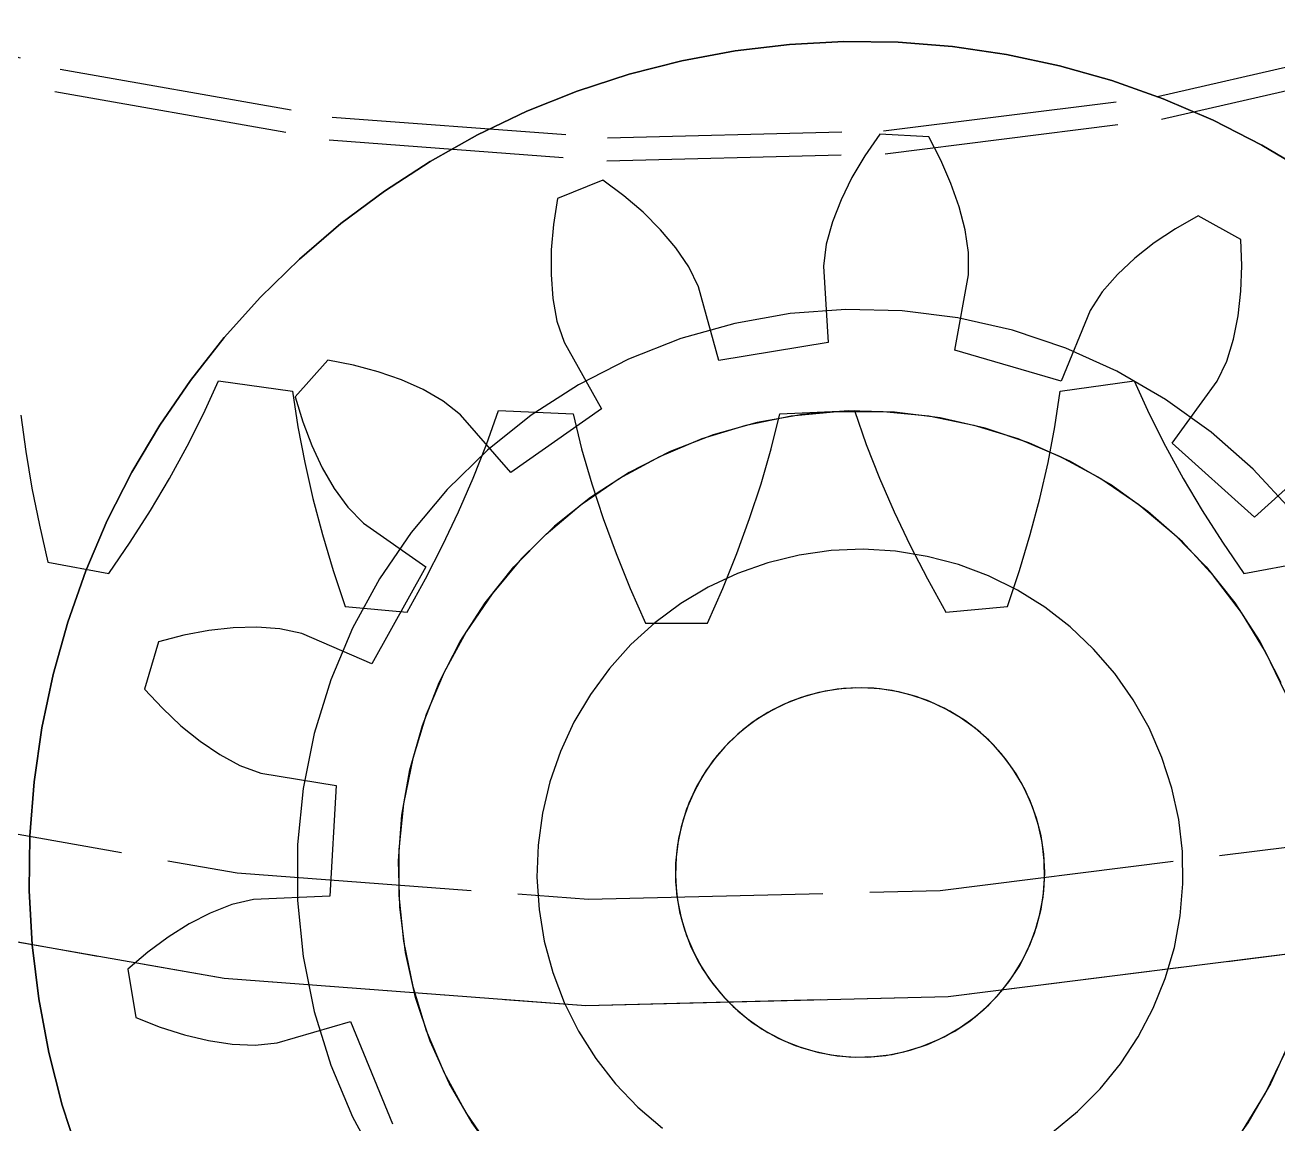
# Model space of a CAD drawing. Header units: millimetres. Extents: x -9 to 234, y -53 to 196.
# Drawn here: x 21.72 to 28.51, y 125.36 to 131.31 of the extents above; entities that cross this region are included whole.
import ezdxf

# ---------------------------------------------------------------- set-up
doc = ezdxf.new("R2010")
doc.units = ezdxf.units.MM
doc.linetypes.add('DASHED', pattern=[1.524, 1.27, -0.254])
doc.layers.add('HIDDEN', color=8, linetype='DASHED')
doc.layers.add('VISIBLE', color=7, linetype='CONTINUOUS')

msp = doc.modelspace()

# ---------------------------------------------------------------- linework, layer by layer
at = {"layer": 'HIDDEN'}
for points in [[(12.59526, 131.36043), (14.0859, 130.17169), (15.6875, 129.13726), (17.38413, 128.26745), (19.15894, 127.57089), (20.99429, 127.0545), (22.87193, 126.72343), (24.7732, 126.58094), (26.67921, 126.62848), (28.57102, 126.86555), (30.42982, 127.28981), (32.23715, 127.89704), (33.97503, 128.6812), (35.6262, 129.6345), (37.17424, 130.74747), (38.60378, 132.00905), (39.9006, 133.40669), (41.05182, 134.9265), (42.04599, 136.55339), (42.87323, 138.27118), (43.52533, 140.06281), (43.9958, 141.91046), (44.27996, 143.79576), (44.375, 145.7)], [(12.59526, 131.36043), (14.0859, 130.17169), (15.6875, 129.13726), (17.38413, 128.26745), (19.15894, 127.57089), (20.99429, 127.0545), (22.87193, 126.72343), (24.7732, 126.58094), (26.67921, 126.62848), (28.57102, 126.86555), (30.42982, 127.28981), (32.23715, 127.89704), (33.97503, 128.6812), (35.6262, 129.6345), (37.17424, 130.74747), (38.60378, 132.00905), (39.9006, 133.40669), (41.05182, 134.9265), (42.04599, 136.55339), (42.87323, 138.27118), (43.52533, 140.06281), (43.9958, 141.91046), (44.27996, 143.79576), (44.375, 145.7)], [(13.75025, 129.70482), (15.4, 128.6393), (17.14764, 127.74333), (18.97581, 127.02583), (20.86634, 126.49392), (22.80043, 126.15289), (24.75887, 126.00612), (26.72218, 126.05509), (28.67087, 126.29929), (30.58556, 126.7363), (32.44722, 127.36179), (34.23735, 128.16953), (35.93816, 129.15149), (37.53275, 130.29792), (39.00527, 131.59742), (40.34108, 133.03708), (41.5269, 134.60259), (42.55096, 136.2784), (43.40308, 138.04783), (44.07478, 139.89332), (44.5594, 141.79652), (44.85211, 143.73851), (44.95, 145.7)], [(13.75025, 129.70482), (15.4, 128.6393), (17.14764, 127.74333), (18.97581, 127.02583), (20.86634, 126.49392), (22.80043, 126.15289), (24.75887, 126.00612), (26.72218, 126.05509), (28.67087, 126.29929), (30.58556, 126.7363), (32.44722, 127.36179), (34.23735, 128.16953), (35.93816, 129.15149), (37.53275, 130.29792), (39.00527, 131.59742), (40.34108, 133.03708), (41.5269, 134.60259), (42.55096, 136.2784), (43.40308, 138.04783), (44.07478, 139.89332), (44.5594, 141.79652), (44.85211, 143.73851), (44.95, 145.7)], [(13.29301, 136.64293), (14.25422, 135.49741), (15.32471, 134.45328), (16.49384, 133.52093), (17.75, 132.70962), (19.08069, 132.02741), (20.4727, 131.48109), (21.91219, 131.07608), (23.38484, 130.81641), (24.87604, 130.70466), (26.37095, 130.74194), (27.85472, 130.92788), (29.31261, 131.26064), (30.73012, 131.73689), (32.09316, 132.35192), (33.38819, 133.09961), (34.60235, 133.97253), (35.72355, 134.962), (36.74067, 136.05819), (37.64358, 137.2502), (38.42332, 138.52619)], [(13.19396, 136.5679), (14.16313, 135.41289), (15.24249, 134.36011), (16.42131, 133.42004), (17.68787, 132.602), (19.02959, 131.91414), (20.43312, 131.3633), (21.88453, 130.95493), (23.36939, 130.69311), (24.87294, 130.58044), (26.38024, 130.61803), (27.8763, 130.80551), (29.34626, 131.14102), (30.77551, 131.62122), (32.14985, 132.24134), (33.45561, 132.99523), (34.67982, 133.87537), (35.81032, 134.87304), (36.83586, 135.97831), (37.74625, 137.1802), (38.53245, 138.46676)], [(22.01602, 125.18624), (21.92426, 125.46644), (21.85105, 125.75205), (21.7967, 126.04184), (21.76144, 126.33457), (21.74543, 126.62898), (21.74873, 126.9238), (21.77133, 127.21777), (21.81313, 127.50964), (21.87396, 127.79814), (21.95355, 128.08204), (22.05156, 128.36011), (22.16756, 128.63117), (22.30107, 128.89406), (22.45151, 129.14763), (22.61823, 129.39081), (22.80052, 129.62255), (22.99759, 129.84186), (23.2086, 130.04779), (23.43264, 130.23946), (23.66875, 130.41604), (23.91592, 130.57679), (24.17309, 130.721), (24.43915, 130.84807), (24.71295, 130.95744), (24.99333, 131.04864), (25.27909, 131.12129), (25.56898, 131.17507), (25.86178, 131.20974), (26.15622, 131.22518), (26.45103, 131.22129), (26.74496, 131.19811), (27.03674, 131.15573), (27.32512, 131.09433), (27.60886, 131.01418), (27.88674, 130.91563), (28.15758, 130.79908), (28.42019, 130.66505), (28.67347, 130.51412)], [(28.67347, 130.51412), (28.42019, 130.66505), (28.15758, 130.79908), (27.88674, 130.91563), (27.60886, 131.01418), (27.32512, 131.09433), (27.03674, 131.15573), (26.74496, 131.19811), (26.45103, 131.22129), (26.15622, 131.22518), (25.86178, 131.20974), (25.56898, 131.17507), (25.27909, 131.12129), (24.99333, 131.04864), (24.71295, 130.95744), (24.43915, 130.84807), (24.17309, 130.721), (23.91592, 130.57679), (23.66875, 130.41604), (23.43264, 130.23946), (23.2086, 130.04779), (22.99759, 129.84186), (22.80052, 129.62255), (22.61823, 129.39081), (22.45151, 129.14763), (22.30107, 128.89406), (22.16756, 128.63117), (22.05156, 128.36011), (21.95355, 128.08204), (21.87396, 127.79814), (21.81313, 127.50964), (21.77133, 127.21777), (21.74873, 126.9238), (21.74543, 126.62898), (21.76144, 126.33457), (21.7967, 126.04184), (21.85105, 125.75205), (21.92426, 125.46644), (22.01602, 125.18624)], [(26.35081, 130.72462), (26.27065, 130.60744)], [(26.35081, 130.72462), (26.27065, 130.60744)], [(26.61613, 130.70873), (26.35081, 130.72462)], [(26.61613, 130.70873), (26.35081, 130.72462)], [(26.68172, 130.58281), (26.61613, 130.70873)], [(26.68172, 130.58281), (26.61613, 130.70873)], [(26.27065, 130.60744), (26.20081, 130.48876)], [(26.27065, 130.60744), (26.20081, 130.48876)], [(26.73689, 130.45664), (26.68172, 130.58281)], [(26.73689, 130.45664), (26.68172, 130.58281)], [(26.20081, 130.48876), (26.14188, 130.36906)], [(26.20081, 130.48876), (26.14188, 130.36906)], [(24.85129, 130.47561), (24.60535, 130.37481)], [(24.85129, 130.47561), (24.60535, 130.37481)], [(24.96502, 130.39062), (24.85129, 130.47561)], [(24.96502, 130.39062), (24.85129, 130.47561)], [(26.78111, 130.33076), (26.73689, 130.45664)], [(26.78111, 130.33076), (26.73689, 130.45664)], [(24.60535, 130.37481), (24.58398, 130.23446)], [(24.60535, 130.37481), (24.58398, 130.23446)], [(25.06947, 130.30089), (24.96502, 130.39062)], [(25.06947, 130.30089), (24.96502, 130.39062)], [(26.14188, 130.36906), (26.09477, 130.24881)], [(26.14188, 130.36906), (26.09477, 130.24881)], [(25.16393, 130.20666), (25.06947, 130.30089)], [(25.16393, 130.20666), (25.06947, 130.30089)], [(26.81353, 130.20575), (26.78111, 130.33076)], [(26.81353, 130.20575), (26.78111, 130.33076)], [(28.07519, 130.28246), (27.95213, 130.21166)], [(28.07519, 130.28246), (27.95213, 130.21166)], [(28.30734, 130.15302), (28.07519, 130.28246)], [(28.30734, 130.15302), (28.07519, 130.28246)], [(24.58398, 130.23446), (24.57254, 130.09723)], [(24.58398, 130.23446), (24.57254, 130.09723)], [(26.09477, 130.24881), (26.06124, 130.12855)], [(26.09477, 130.24881), (26.06124, 130.12855)], [(27.95213, 130.21166), (27.83771, 130.13504)], [(27.95213, 130.21166), (27.83771, 130.13504)], [(25.24737, 130.10809), (25.16393, 130.20666)], [(25.24737, 130.10809), (25.16393, 130.20666)], [(26.83246, 130.08235), (26.81353, 130.20575)], [(26.83246, 130.08235), (26.81353, 130.20575)], [(28.3118, 130.01112), (28.30734, 130.15302)], [(28.3118, 130.01112), (28.30734, 130.15302)], [(24.57254, 130.09723), (24.57138, 129.96381)], [(24.57254, 130.09723), (24.57138, 129.96381)], [(25.31797, 130.00512), (25.24737, 130.10809)], [(25.31797, 130.00512), (25.24737, 130.10809)], [(26.06124, 130.12855), (26.04677, 130.00902)], [(26.06124, 130.12855), (26.04677, 130.00902)], [(26.83255, 129.96194), (26.83246, 130.08235)], [(26.83255, 129.96194), (26.83246, 130.08235)], [(27.83771, 130.13504), (27.73268, 130.05276)], [(27.83771, 130.13504), (27.73268, 130.05276)], [(25.3703, 129.89669), (25.31797, 130.00512)], [(25.3703, 129.89669), (25.31797, 130.00512)], [(26.04677, 130.00902), (26.07164, 129.59584)], [(26.04677, 130.00902), (26.07164, 129.59584)], [(27.73268, 130.05276), (27.63806, 129.96486)], [(27.73268, 130.05276), (27.63806, 129.96486)], [(28.30676, 129.87351), (28.3118, 130.01112)], [(28.30676, 129.87351), (28.3118, 130.01112)], [(24.57138, 129.96381), (24.58111, 129.83503)], [(24.57138, 129.96381), (24.58111, 129.83503)], [(26.75853, 129.55469), (26.83255, 129.96194)], [(26.75853, 129.55469), (26.83255, 129.96194)], [(27.63806, 129.96486), (27.55567, 129.87106)], [(27.63806, 129.96486), (27.55567, 129.87106)], [(25.48031, 129.49765), (25.3703, 129.89669)], [(25.48031, 129.49765), (25.3703, 129.89669)], [(27.55567, 129.87106), (27.49077, 129.76965)], [(27.55567, 129.87106), (27.49077, 129.76965)], [(28.29199, 129.7409), (28.30676, 129.87351)], [(28.29199, 129.7409), (28.30676, 129.87351)], [(24.58111, 129.83503), (24.60308, 129.71213)], [(24.58111, 129.83503), (24.60308, 129.71213)], [(28.58082, 128.68654), (28.37401, 128.90943), (28.14603, 129.11063), (27.89915, 129.28812), (27.63583, 129.44015), (27.35867, 129.5652), (27.07045, 129.66204), (26.77401, 129.7297), (26.47231, 129.76751), (26.16834, 129.77509), (25.86513, 129.75237), (25.56569, 129.69957), (25.273, 129.61722), (24.98996, 129.50613), (24.71938, 129.36742), (24.46396, 129.20245), (24.22624, 129.01287), (24.00857, 128.80057), (23.81313, 128.56764), (23.64185, 128.31642), (23.49643, 128.04938), (23.37832, 127.7692), (23.2887, 127.47865), (23.22845, 127.18062), (23.19817, 126.87807), (23.19817, 126.57401), (23.22845, 126.27146), (23.2887, 125.97343), (23.37832, 125.68288), (23.49643, 125.40269), (23.64185, 125.13566)], [(28.58082, 128.68654), (28.37401, 128.90943), (28.14603, 129.11063), (27.89915, 129.28812), (27.63583, 129.44015), (27.35867, 129.5652), (27.07045, 129.66204), (26.77401, 129.7297), (26.47231, 129.76751), (26.16834, 129.77509), (25.86513, 129.75237), (25.56569, 129.69957), (25.273, 129.61722), (24.98996, 129.50613), (24.71938, 129.36742), (24.46396, 129.20245), (24.22624, 129.01287), (24.00857, 128.80057), (23.81313, 128.56764), (23.64185, 128.31642), (23.49643, 128.04938), (23.37832, 127.7692), (23.2887, 127.47865), (23.22845, 127.18062), (23.19817, 126.87807), (23.19817, 126.57401), (23.22845, 126.27146), (23.2887, 125.97343), (23.37832, 125.68288), (23.49643, 125.40269), (23.64185, 125.13566)], [(28.58082, 128.68654), (28.37401, 128.90943), (28.14603, 129.11063), (27.89915, 129.28812), (27.63583, 129.44015), (27.35867, 129.5652), (27.07045, 129.66204), (26.77401, 129.7297), (26.47231, 129.76751), (26.16834, 129.77509), (25.86513, 129.75237), (25.56569, 129.69957), (25.273, 129.61722), (24.98996, 129.50613), (24.71938, 129.36742), (24.46396, 129.20245), (24.22624, 129.01287), (24.00857, 128.80057), (23.81313, 128.56764), (23.64185, 128.31642), (23.49643, 128.04938), (23.37832, 127.7692), (23.2887, 127.47865), (23.22845, 127.18062), (23.19817, 126.87807), (23.19817, 126.57401), (23.22845, 126.27146), (23.2887, 125.97343), (23.37832, 125.68288), (23.49643, 125.40269), (23.64185, 125.13566)], [(28.58082, 128.68654), (28.37401, 128.90943), (28.14603, 129.11063), (27.89915, 129.28812), (27.63583, 129.44015), (27.35867, 129.5652), (27.07045, 129.66204), (26.77401, 129.7297), (26.47231, 129.76751), (26.16834, 129.77509), (25.86513, 129.75237), (25.56569, 129.69957), (25.273, 129.61722), (24.98996, 129.50613), (24.71938, 129.36742), (24.46396, 129.20245), (24.22624, 129.01287), (24.00857, 128.80057), (23.81313, 128.56764), (23.64185, 128.31642), (23.49643, 128.04938), (23.37832, 127.7692), (23.2887, 127.47865), (23.22845, 127.18062), (23.19817, 126.87807), (23.19817, 126.57401), (23.22845, 126.27146), (23.2887, 125.97343), (23.37832, 125.68288), (23.49643, 125.40269), (23.64185, 125.13566)], [(27.49077, 129.76965), (27.33391, 129.3866)], [(27.49077, 129.76965), (27.33391, 129.3866)], [(28.26695, 129.61421), (28.29199, 129.7409)], [(28.26695, 129.61421), (28.29199, 129.7409)], [(24.60308, 129.71213), (24.6419, 129.59816)], [(24.60308, 129.71213), (24.6419, 129.59816)], [(24.6419, 129.59816), (24.84358, 129.23669)], [(24.6419, 129.59816), (24.84358, 129.23669)], [(28.23047, 129.49481), (28.26695, 129.61421)], [(28.23047, 129.49481), (28.26695, 129.61421)], [(26.07164, 129.59584), (25.48031, 129.49765)], [(26.07164, 129.59584), (25.48031, 129.49765)], [(27.33391, 129.3866), (26.75853, 129.55469)], [(27.33391, 129.3866), (26.75853, 129.55469)], [(23.36237, 129.49985), (23.18452, 129.30232)], [(23.36237, 129.49985), (23.18452, 129.30232)], [(23.50171, 129.47262), (23.36237, 129.49985)], [(23.50171, 129.47262), (23.36237, 129.49985)], [(23.63475, 129.43709), (23.50171, 129.47262)], [(23.63475, 129.43709), (23.50171, 129.47262)], [(28.17831, 129.38629), (28.23047, 129.49481)], [(28.17831, 129.38629), (28.23047, 129.49481)], [(23.76074, 129.39318), (23.63475, 129.43709)], [(23.76074, 129.39318), (23.63475, 129.43709)], [(22.68967, 129.21008), (22.77018, 129.38741)], [(22.68967, 129.21008), (22.77018, 129.38741)], [(22.77018, 129.38741), (23.17101, 129.3315)], [(22.77018, 129.38741), (23.17101, 129.3315)], [(23.17101, 129.3315), (23.19991, 129.13891)], [(23.17101, 129.3315), (23.19991, 129.13891)], [(23.87869, 129.34058), (23.76074, 129.39318)], [(23.87869, 129.34058), (23.76074, 129.39318)], [(23.98698, 129.27844), (23.87869, 129.34058)], [(23.98698, 129.27844), (23.87869, 129.34058)], [(27.30009, 129.13891), (27.32899, 129.3315)], [(27.30009, 129.13891), (27.32899, 129.3315)], [(27.32899, 129.3315), (27.72982, 129.38741)], [(27.32899, 129.3315), (27.72982, 129.38741)], [(27.72982, 129.38741), (27.81033, 129.21008)], [(27.72982, 129.38741), (27.81033, 129.21008)], [(27.93492, 129.05149), (28.17831, 129.38629)], [(27.93492, 129.05149), (28.17831, 129.38629)], [(23.18452, 129.30232), (23.22616, 129.16659)], [(23.18452, 129.30232), (23.22616, 129.16659)], [(24.08117, 129.20344), (23.98698, 129.27844)], [(24.08117, 129.20344), (23.98698, 129.27844)], [(21.69973, 129.20269), (21.72631, 129.00532)], [(21.69973, 129.20269), (21.72631, 129.00532)], [(22.60101, 129.03421), (22.68967, 129.21008)], [(22.60101, 129.03421), (22.68967, 129.21008)], [(24.2898, 125.16731), (24.14432, 125.36967), (24.0197, 125.58551), (23.9172, 125.81269), (23.83782, 126.04894), (23.78236, 126.29192), (23.75137, 126.53921), (23.74516, 126.78837), (23.76378, 127.0369), (23.80706, 127.28234), (23.87456, 127.52226), (23.96562, 127.75426), (24.07932, 127.97604), (24.21454, 128.1854), (24.36993, 128.38025), (24.54395, 128.55867), (24.73487, 128.71887), (24.94079, 128.85927), (25.15967, 128.97846), (25.38933, 129.07527), (25.62749, 129.14873), (25.87178, 129.19812), (26.11977, 129.22293), (26.369, 129.22293), (26.61699, 129.19812), (26.86128, 129.14873), (27.09943, 129.07527), (27.32909, 128.97846), (27.54797, 128.85927), (27.75389, 128.71887), (27.94481, 128.55867), (28.11884, 128.38025), (28.27423, 128.1854), (28.40945, 127.97604), (28.52315, 127.75426)], [(24.2898, 125.16731), (24.14432, 125.36967), (24.0197, 125.58551), (23.9172, 125.81269), (23.83782, 126.04894), (23.78236, 126.29192), (23.75137, 126.53921), (23.74516, 126.78837), (23.76378, 127.0369), (23.80706, 127.28234), (23.87456, 127.52226), (23.96562, 127.75426), (24.07932, 127.97604), (24.21454, 128.1854), (24.36993, 128.38025), (24.54395, 128.55867), (24.73487, 128.71887), (24.94079, 128.85927), (25.15967, 128.97846), (25.38933, 129.07527), (25.62749, 129.14873), (25.87178, 129.19812), (26.11977, 129.22293), (26.369, 129.22293), (26.61699, 129.19812), (26.86128, 129.14873), (27.09943, 129.07527), (27.32909, 128.97846), (27.54797, 128.85927), (27.75389, 128.71887), (27.94481, 128.55867), (28.11884, 128.38025), (28.27423, 128.1854), (28.40945, 127.97604), (28.52315, 127.75426)], [(28.54807, 127.69713), (28.43994, 127.92167), (28.30998, 128.13434), (28.15949, 128.33301), (27.98998, 128.51571), (27.80311, 128.68062), (27.60075, 128.8261), (27.38491, 128.95072), (27.15774, 129.05322), (26.92148, 129.1326), (26.6785, 129.18806), (26.43121, 129.21905), (26.18206, 129.22526), (25.93352, 129.20664), (25.68808, 129.16336), (25.44817, 129.09586), (25.21617, 129.0048), (24.99438, 128.8911), (24.78502, 128.75588), (24.59017, 128.60049), (24.41175, 128.42647), (24.25155, 128.23555), (24.11116, 128.02963), (23.99196, 127.81075), (23.89515, 127.58109), (23.82169, 127.34293), (23.77231, 127.09864), (23.74749, 126.85065), (23.74749, 126.60142), (23.77231, 126.35343), (23.82169, 126.10915), (23.89515, 125.87099), (23.99196, 125.64133), (24.11116, 125.42245), (24.25155, 125.21653)], [(28.54807, 127.69713), (28.43994, 127.92167), (28.30998, 128.13434), (28.15949, 128.33301), (27.98998, 128.51571), (27.80311, 128.68062), (27.60075, 128.8261), (27.38491, 128.95072), (27.15774, 129.05322), (26.92148, 129.1326), (26.6785, 129.18806), (26.43121, 129.21905), (26.18206, 129.22526), (25.93352, 129.20664), (25.68808, 129.16336), (25.44817, 129.09586), (25.21617, 129.0048), (24.99438, 128.8911), (24.78502, 128.75588), (24.59017, 128.60049), (24.41175, 128.42647), (24.25155, 128.23555), (24.11116, 128.02963), (23.99196, 127.81075), (23.89515, 127.58109), (23.82169, 127.34293), (23.77231, 127.09864), (23.74749, 126.85065), (23.74749, 126.60142), (23.77231, 126.35343), (23.82169, 126.10915), (23.89515, 125.87099), (23.99196, 125.64133), (24.11116, 125.42245), (24.25155, 125.21653)], [(28.54807, 127.69713), (28.43994, 127.92167), (28.30998, 128.13434), (28.15949, 128.33301), (27.98998, 128.51571), (27.80311, 128.68062), (27.60075, 128.8261), (27.38491, 128.95072), (27.15774, 129.05322), (26.92148, 129.1326), (26.6785, 129.18806), (26.43121, 129.21905), (26.18206, 129.22526), (25.93352, 129.20664), (25.68808, 129.16336), (25.44817, 129.09586), (25.21617, 129.0048), (24.99438, 128.8911), (24.78502, 128.75588), (24.59017, 128.60049), (24.41175, 128.42647), (24.25155, 128.23555), (24.11116, 128.02963), (23.99196, 127.81075), (23.89515, 127.58109), (23.82169, 127.34293), (23.77231, 127.09864), (23.74749, 126.85065), (23.74749, 126.60142), (23.77231, 126.35343), (23.82169, 126.10915), (23.89515, 125.87099), (23.99196, 125.64133), (24.11116, 125.42245), (24.25155, 125.21653)], [(28.54807, 127.69713), (28.43994, 127.92167), (28.30998, 128.13434), (28.15949, 128.33301), (27.98998, 128.51571), (27.80311, 128.68062), (27.60075, 128.8261), (27.38491, 128.95072), (27.15774, 129.05322), (26.92148, 129.1326), (26.6785, 129.18806), (26.43121, 129.21905), (26.18206, 129.22526), (25.93352, 129.20664), (25.68808, 129.16336), (25.44817, 129.09586), (25.21617, 129.0048), (24.99438, 128.8911), (24.78502, 128.75588), (24.59017, 128.60049), (24.41175, 128.42647), (24.25155, 128.23555), (24.11116, 128.02963), (23.99196, 127.81075), (23.89515, 127.58109), (23.82169, 127.34293), (23.77231, 127.09864), (23.74749, 126.85065), (23.74749, 126.60142), (23.77231, 126.35343), (23.82169, 126.10915), (23.89515, 125.87099), (23.99196, 125.64133), (24.11116, 125.42245), (24.25155, 125.21653)], [(28.54807, 127.69713), (28.43994, 127.92167), (28.30998, 128.13434), (28.15949, 128.33301), (27.98998, 128.51571), (27.80311, 128.68062), (27.60075, 128.8261), (27.38491, 128.95072), (27.15774, 129.05322), (26.92148, 129.1326), (26.6785, 129.18806), (26.43121, 129.21905), (26.18206, 129.22526), (25.93352, 129.20664), (25.68808, 129.16336), (25.44817, 129.09586), (25.21617, 129.0048), (24.99438, 128.8911), (24.78502, 128.75588), (24.59017, 128.60049), (24.41175, 128.42647), (24.25155, 128.23555), (24.11116, 128.02963), (23.99196, 127.81075), (23.89515, 127.58109), (23.82169, 127.34293), (23.77231, 127.09864), (23.74749, 126.85065), (23.74749, 126.60142), (23.77231, 126.35343), (23.82169, 126.10915), (23.89515, 125.87099), (23.99196, 125.64133), (24.11116, 125.42245), (24.25155, 125.21653)], [(28.54807, 127.69713), (28.43994, 127.92167), (28.30998, 128.13434), (28.15949, 128.33301), (27.98998, 128.51571), (27.80311, 128.68062), (27.60075, 128.8261), (27.38491, 128.95072), (27.15774, 129.05322), (26.92148, 129.1326), (26.6785, 129.18806), (26.43121, 129.21905), (26.18206, 129.22526), (25.93352, 129.20664), (25.68808, 129.16336), (25.44817, 129.09586), (25.21617, 129.0048), (24.99438, 128.8911), (24.78502, 128.75588), (24.59017, 128.60049), (24.41175, 128.42647), (24.25155, 128.23555), (24.11116, 128.02963), (23.99196, 127.81075), (23.89515, 127.58109), (23.82169, 127.34293), (23.77231, 127.09864), (23.74749, 126.85065), (23.74749, 126.60142), (23.77231, 126.35343), (23.82169, 126.10915), (23.89515, 125.87099), (23.99196, 125.64133), (24.11116, 125.42245), (24.25155, 125.21653)], [(28.54807, 127.69713), (28.43994, 127.92167), (28.30998, 128.13434), (28.15949, 128.33301), (27.98998, 128.51571), (27.80311, 128.68062), (27.60075, 128.8261), (27.38491, 128.95072), (27.15774, 129.05322), (26.92148, 129.1326), (26.6785, 129.18806), (26.43121, 129.21905), (26.18206, 129.22526), (25.93352, 129.20664), (25.68808, 129.16336), (25.44817, 129.09586), (25.21617, 129.0048), (24.99438, 128.8911), (24.78502, 128.75588), (24.59017, 128.60049), (24.41175, 128.42647), (24.25155, 128.23555), (24.11116, 128.02963), (23.99196, 127.81075), (23.89515, 127.58109), (23.82169, 127.34293), (23.77231, 127.09864), (23.74749, 126.85065), (23.74749, 126.60142), (23.77231, 126.35343), (23.82169, 126.10915), (23.89515, 125.87099), (23.99196, 125.64133), (24.11116, 125.42245), (24.25155, 125.21653)], [(28.54807, 127.69713), (28.43994, 127.92167), (28.30998, 128.13434), (28.15949, 128.33301), (27.98998, 128.51571), (27.80311, 128.68062), (27.60075, 128.8261), (27.38491, 128.95072), (27.15774, 129.05322), (26.92148, 129.1326), (26.6785, 129.18806), (26.43121, 129.21905), (26.18206, 129.22526), (25.93352, 129.20664), (25.68808, 129.16336), (25.44817, 129.09586), (25.21617, 129.0048), (24.99438, 128.8911), (24.78502, 128.75588), (24.59017, 128.60049), (24.41175, 128.42647), (24.25155, 128.23555), (24.11116, 128.02963), (23.99196, 127.81075), (23.89515, 127.58109), (23.82169, 127.34293), (23.77231, 127.09864), (23.74749, 126.85065), (23.74749, 126.60142), (23.77231, 126.35343), (23.82169, 126.10915), (23.89515, 125.87099), (23.99196, 125.64133), (24.11116, 125.42245), (24.25155, 125.21653)], [(24.35342, 128.89165), (24.08117, 129.20344)], [(24.35342, 128.89165), (24.08117, 129.20344)], [(24.22209, 129.04419), (24.28589, 129.22819)], [(24.22209, 129.04419), (24.28589, 129.22819)], [(24.28589, 129.22819), (24.69017, 129.2095)], [(24.28589, 129.22819), (24.69017, 129.2095)], [(24.84358, 129.23669), (24.35342, 128.89165)], [(24.84358, 129.23669), (24.35342, 128.89165)], [(24.69017, 129.2095), (24.73672, 129.0204)], [(24.69017, 129.2095), (24.73672, 129.0204)], [(25.76328, 129.0204), (25.80983, 129.2095)], [(25.76328, 129.0204), (25.80983, 129.2095)], [(25.80983, 129.2095), (26.21411, 129.22819)], [(25.80983, 129.2095), (26.21411, 129.22819)], [(26.21411, 129.22819), (26.27791, 129.04419)], [(26.21411, 129.22819), (26.27791, 129.04419)], [(27.81033, 129.21008), (27.89899, 129.03421)], [(27.81033, 129.21008), (27.89899, 129.03421)], [(23.19991, 129.13891), (23.23706, 128.94549)], [(23.19991, 129.13891), (23.23706, 128.94549)], [(23.22616, 129.16659), (23.2754, 129.03799)], [(23.22616, 129.16659), (23.2754, 129.03799)], [(27.26294, 128.94549), (27.30009, 129.13891)], [(27.26294, 128.94549), (27.30009, 129.13891)], [(21.72631, 129.00532), (21.75984, 128.80677)], [(21.72631, 129.00532), (21.75984, 128.80677)], [(22.50493, 128.85977), (22.60101, 129.03421)], [(22.50493, 128.85977), (22.60101, 129.03421)], [(23.2754, 129.03799), (23.33224, 128.91728)], [(23.2754, 129.03799), (23.33224, 128.91728)], [(24.15004, 128.86089), (24.22209, 129.04419)], [(24.15004, 128.86089), (24.22209, 129.04419)], [(24.73672, 129.0204), (24.79155, 128.83123)], [(24.73672, 129.0204), (24.79155, 128.83123)], [(25.70845, 128.83123), (25.76328, 129.0204)], [(25.70845, 128.83123), (25.76328, 129.0204)], [(26.27791, 129.04419), (26.34996, 128.86089)], [(26.27791, 129.04419), (26.34996, 128.86089)], [(27.89899, 129.03421), (27.99507, 128.85977)], [(27.89899, 129.03421), (27.99507, 128.85977)], [(28.38038, 128.65039), (27.93492, 129.05149)], [(28.38038, 128.65039), (27.93492, 129.05149)], [(23.23706, 128.94549), (23.28173, 128.75141)], [(23.23706, 128.94549), (23.28173, 128.75141)], [(27.21827, 128.75141), (27.26294, 128.94549)], [(27.21827, 128.75141), (27.26294, 128.94549)], [(28.68791, 128.92745), (28.38038, 128.65039)], [(28.68791, 128.92745), (28.38038, 128.65039)], [(22.40194, 128.68674), (22.50493, 128.85977)], [(22.40194, 128.68674), (22.50493, 128.85977)], [(23.33224, 128.91728), (23.39688, 128.80548)], [(23.33224, 128.91728), (23.39688, 128.80548)], [(24.07046, 128.67832), (24.15004, 128.86089)], [(24.07046, 128.67832), (24.15004, 128.86089)], [(26.34996, 128.86089), (26.42954, 128.67832)], [(26.34996, 128.86089), (26.42954, 128.67832)], [(27.99507, 128.85977), (28.09806, 128.68674)], [(27.99507, 128.85977), (28.09806, 128.68674)], [(21.75984, 128.80677), (21.79997, 128.6072)], [(21.75984, 128.80677), (21.79997, 128.6072)], [(23.39688, 128.80548), (23.47, 128.70428)], [(23.39688, 128.80548), (23.47, 128.70428)], [(24.79155, 128.83123), (24.85395, 128.6421)], [(24.79155, 128.83123), (24.85395, 128.6421)], [(25.64605, 128.6421), (25.70845, 128.83123)], [(25.64605, 128.6421), (25.70845, 128.83123)], [(23.28173, 128.75141), (23.33344, 128.5568)], [(23.28173, 128.75141), (23.33344, 128.5568)], [(27.16656, 128.5568), (27.21827, 128.75141)], [(27.16656, 128.5568), (27.21827, 128.75141)], [(22.29243, 128.51515), (22.40194, 128.68674)], [(22.29243, 128.51515), (22.40194, 128.68674)], [(23.47, 128.70428), (23.55443, 128.61844)], [(23.47, 128.70428), (23.55443, 128.61844)], [(23.98387, 128.49653), (24.07046, 128.67832)], [(23.98387, 128.49653), (24.07046, 128.67832)], [(26.42954, 128.67832), (26.51613, 128.49653)], [(26.42954, 128.67832), (26.51613, 128.49653)], [(28.09806, 128.68674), (28.20757, 128.51515)], [(28.09806, 128.68674), (28.20757, 128.51515)], [(21.79997, 128.6072), (21.84643, 128.40675)], [(21.79997, 128.6072), (21.84643, 128.40675)], [(23.55443, 128.61844), (23.89297, 128.38028)], [(23.55443, 128.61844), (23.89297, 128.38028)], [(24.85395, 128.6421), (24.92339, 128.45309)], [(24.85395, 128.6421), (24.92339, 128.45309)], [(25.57661, 128.45309), (25.64605, 128.6421)], [(25.57661, 128.45309), (25.64605, 128.6421)], [(22.17669, 128.34502), (22.29243, 128.51515)], [(22.17669, 128.34502), (22.29243, 128.51515)], [(23.33344, 128.5568), (23.39181, 128.36179)], [(23.33344, 128.5568), (23.39181, 128.36179)], [(27.10819, 128.36179), (27.16656, 128.5568)], [(27.10819, 128.36179), (27.16656, 128.5568)], [(28.20757, 128.51515), (28.32331, 128.34502)], [(28.20757, 128.51515), (28.32331, 128.34502)], [(23.89066, 128.31556), (23.98387, 128.49653)], [(23.89066, 128.31556), (23.98387, 128.49653)], [(27.97074, 127.01272), (27.93362, 127.18319), (27.87971, 127.34911), (27.80954, 127.50884), (27.72382, 127.66079), (27.6234, 127.80345), (27.50927, 127.9354), (27.38258, 128.05533), (27.24456, 128.16205), (27.09661, 128.2545), (26.94019, 128.33176), (26.77686, 128.39306), (26.60823, 128.4378), (26.43598, 128.46552), (26.26184, 128.47595), (26.08751, 128.46899), (25.91475, 128.44471), (25.74526, 128.40335), (25.58074, 128.34532), (25.42281, 128.2712), (25.27304, 128.18172), (25.13293, 128.07777), (25.00386, 127.96039), (24.88713, 127.83074), (24.78388, 127.69011), (24.69515, 127.5399), (24.62181, 127.3816), (24.5646, 127.21679), (24.52409, 127.0471), (24.50067, 126.87421), (24.49458, 126.69986), (24.50588, 126.52577), (24.53446, 126.35366), (24.58003, 126.18526), (24.64215, 126.02223), (24.72019, 125.8662), (24.81337, 125.71871), (24.92078, 125.58123), (25.04135, 125.45513), (25.17387, 125.34166)], [(27.97074, 127.01272), (27.93362, 127.18319), (27.87971, 127.34911), (27.80954, 127.50884), (27.72382, 127.66079), (27.6234, 127.80345), (27.50927, 127.9354), (27.38258, 128.05533), (27.24456, 128.16205), (27.09661, 128.2545), (26.94019, 128.33176), (26.77686, 128.39306), (26.60823, 128.4378), (26.43598, 128.46552), (26.26184, 128.47595), (26.08751, 128.46899), (25.91475, 128.44471), (25.74526, 128.40335), (25.58074, 128.34532), (25.42281, 128.2712), (25.27304, 128.18172), (25.13293, 128.07777), (25.00386, 127.96039), (24.88713, 127.83074), (24.78388, 127.69011), (24.69515, 127.5399), (24.62181, 127.3816), (24.5646, 127.21679), (24.52409, 127.0471), (24.50067, 126.87421), (24.49458, 126.69986), (24.50588, 126.52577), (24.53446, 126.35366), (24.58003, 126.18526), (24.64215, 126.02223), (24.72019, 125.8662), (24.81337, 125.71871), (24.92078, 125.58123), (25.04135, 125.45513), (25.17387, 125.34166)], [(24.92339, 128.45309), (24.99951, 128.2643)], [(24.92339, 128.45309), (24.99951, 128.2643)], [(25.50049, 128.2643), (25.57661, 128.45309)], [(25.50049, 128.2643), (25.57661, 128.45309)], [(26.51613, 128.49653), (26.60934, 128.31556)], [(26.51613, 128.49653), (26.60934, 128.31556)], [(21.84643, 128.40675), (22.17669, 128.34502)], [(21.84643, 128.40675), (22.17669, 128.34502)], [(23.89297, 128.38028), (23.60106, 127.85673)], [(23.89297, 128.38028), (23.60106, 127.85673)], [(28.32331, 128.34502), (28.65357, 128.40675)], [(28.32331, 128.34502), (28.65357, 128.40675)], [(23.39181, 128.36179), (23.45657, 128.16648)], [(23.39181, 128.36179), (23.45657, 128.16648)], [(23.79112, 128.13548), (23.89066, 128.31556)], [(23.79112, 128.13548), (23.89066, 128.31556)], [(26.60934, 128.31556), (26.70888, 128.13548)], [(26.60934, 128.31556), (26.70888, 128.13548)], [(27.04343, 128.16648), (27.10819, 128.36179)], [(27.04343, 128.16648), (27.10819, 128.36179)], [(24.99951, 128.2643), (25.08201, 128.0758)], [(24.99951, 128.2643), (25.08201, 128.0758)], [(25.41799, 128.0758), (25.50049, 128.2643)], [(25.41799, 128.0758), (25.50049, 128.2643)], [(23.45657, 128.16648), (23.79112, 128.13548)], [(23.45657, 128.16648), (23.79112, 128.13548)], [(26.70888, 128.13548), (27.04343, 128.16648)], [(26.70888, 128.13548), (27.04343, 128.16648)], [(22.84947, 128.05144), (22.7169, 128.03633)], [(22.84947, 128.05144), (22.7169, 128.03633)], [(22.97856, 128.05522), (22.84947, 128.05144)], [(22.97856, 128.05522), (22.84947, 128.05144)], [(23.10309, 128.04622), (22.97856, 128.05522)], [(23.10309, 128.04622), (22.97856, 128.05522)], [(23.22049, 128.01952), (23.10309, 128.04622)], [(23.22049, 128.01952), (23.10309, 128.04622)], [(25.08201, 128.0758), (25.41799, 128.0758)], [(25.08201, 128.0758), (25.41799, 128.0758)], [(22.44427, 127.9747), (22.36973, 127.71956)], [(22.44427, 127.9747), (22.36973, 127.71956)], [(22.58163, 128.01062), (22.44427, 127.9747)], [(22.58163, 128.01062), (22.44427, 127.9747)], [(22.7169, 128.03633), (22.58163, 128.01062)], [(22.7169, 128.03633), (22.58163, 128.01062)], [(23.60106, 127.85673), (23.22049, 128.01952)], [(23.60106, 127.85673), (23.22049, 128.01952)], [(22.36973, 127.71956), (22.46615, 127.61534)], [(22.36973, 127.71956), (22.46615, 127.61534)], [(27.23087, 126.88986), (27.20966, 126.98727), (27.17885, 127.08208), (27.13876, 127.17335), (27.08978, 127.26018), (27.03239, 127.3417), (26.96718, 127.4171), (26.89478, 127.48563), (26.81592, 127.54662), (26.73137, 127.59945), (26.64199, 127.6436), (26.54865, 127.67862), (26.45229, 127.70419), (26.35387, 127.72003), (26.25436, 127.72599), (26.15474, 127.72201), (26.05602, 127.70814), (25.95917, 127.6845), (25.86516, 127.65134), (25.77491, 127.60899), (25.68933, 127.55785), (25.60927, 127.49846), (25.53552, 127.43138), (25.46881, 127.3573), (25.40981, 127.27694), (25.35911, 127.1911), (25.3172, 127.10065), (25.28451, 127.00647), (25.26136, 126.9095), (25.24797, 126.81071), (25.24449, 126.71108), (25.25095, 126.6116), (25.26728, 126.51325), (25.29333, 126.41702), (25.32882, 126.32386), (25.37341, 126.2347), (25.42666, 126.15042), (25.48804, 126.07186), (25.55693, 125.99981), (25.63266, 125.93497), (25.71446, 125.87799), (25.80154, 125.82944), (25.89301, 125.7898), (25.98797, 125.75947), (26.08549, 125.73874), (26.18458, 125.72783), (26.28427, 125.72683), (26.38356, 125.73577), (26.48146, 125.75455), (26.57701, 125.78298), (26.66926, 125.82079), (26.75728, 125.86759), (26.84021, 125.92292), (26.91721, 125.98624), (26.98753, 126.05691), (27.05046, 126.13423), (27.10538, 126.21743), (27.15174, 126.30568), (27.18909, 126.39811), (27.21704, 126.49381), (27.23533, 126.59181), (27.24377, 126.69114), (27.24228, 126.79082), (27.23087, 126.88986)], [(27.23087, 126.88986), (27.20966, 126.98727), (27.17885, 127.08208), (27.13876, 127.17335), (27.08978, 127.26018), (27.03239, 127.3417), (26.96718, 127.4171), (26.89478, 127.48563), (26.81592, 127.54662), (26.73137, 127.59945), (26.64199, 127.6436), (26.54865, 127.67862), (26.45229, 127.70419), (26.35387, 127.72003), (26.25436, 127.72599), (26.15474, 127.72201), (26.05602, 127.70814), (25.95917, 127.6845), (25.86516, 127.65134), (25.77491, 127.60899), (25.68933, 127.55785), (25.60927, 127.49846), (25.53552, 127.43138), (25.46881, 127.3573), (25.40981, 127.27694), (25.35911, 127.1911), (25.3172, 127.10065), (25.28451, 127.00647), (25.26136, 126.9095), (25.24797, 126.81071), (25.24449, 126.71108), (25.25095, 126.6116), (25.26728, 126.51325), (25.29333, 126.41702), (25.32882, 126.32386), (25.37341, 126.2347), (25.42666, 126.15042), (25.48804, 126.07186), (25.55693, 125.99981), (25.63266, 125.93497), (25.71446, 125.87799), (25.80154, 125.82944), (25.89301, 125.7898), (25.98797, 125.75947), (26.08549, 125.73874), (26.18458, 125.72783), (26.28427, 125.72683), (26.38356, 125.73577), (26.48146, 125.75455), (26.57701, 125.78298), (26.66926, 125.82079), (26.75728, 125.86759), (26.84021, 125.92292), (26.91721, 125.98624), (26.98753, 126.05691), (27.05046, 126.13423), (27.10538, 126.21743), (27.15174, 126.30568), (27.18909, 126.39811), (27.21704, 126.49381), (27.23533, 126.59181), (27.24377, 126.69114), (27.24228, 126.79082), (27.23087, 126.88986)], [(27.24438, 126.72604), (27.23941, 126.82561), (27.22456, 126.92419), (27.19996, 127.02079), (27.16586, 127.11447), (27.1226, 127.20429), (27.07062, 127.28936), (27.01043, 127.36883), (26.94262, 127.44191), (26.86787, 127.50787), (26.78693, 127.56606), (26.70059, 127.61591), (26.60972, 127.65691), (26.51522, 127.68866), (26.41803, 127.71085), (26.31911, 127.72324), (26.21945, 127.72573), (26.12004, 127.71828), (26.02186, 127.70097), (25.9259, 127.67397), (25.8331, 127.63754), (25.74438, 127.59206), (25.66064, 127.53798), (25.5827, 127.47582), (25.51133, 127.40621), (25.44725, 127.32984), (25.39109, 127.24747), (25.34341, 127.15992), (25.30469, 127.06806), (25.27531, 126.9728), (25.25555, 126.87508), (25.24563, 126.77588), (25.24563, 126.67619), (25.25555, 126.577), (25.27531, 126.47928), (25.30469, 126.38402), (25.34341, 126.29216), (25.39109, 126.2046), (25.44725, 126.12223), (25.51133, 126.04587), (25.5827, 125.97626), (25.66064, 125.9141), (25.74438, 125.86001), (25.8331, 125.81453), (25.9259, 125.77811), (26.02186, 125.75111), (26.12004, 125.7338), (26.21945, 125.72635), (26.31911, 125.72884), (26.41803, 125.74123), (26.51522, 125.76341), (26.60972, 125.79517), (26.70059, 125.83617), (26.78693, 125.88601), (26.86787, 125.94421), (26.94262, 126.01017), (27.01043, 126.08325), (27.07062, 126.16272), (27.1226, 126.24779), (27.16586, 126.3376), (27.19996, 126.43128), (27.22456, 126.52789), (27.23941, 126.62647), (27.24438, 126.72604)], [(27.24438, 126.72604), (27.23941, 126.82561), (27.22456, 126.92419), (27.19996, 127.02079), (27.16586, 127.11447), (27.1226, 127.20429), (27.07062, 127.28936), (27.01043, 127.36883), (26.94262, 127.44191), (26.86787, 127.50787), (26.78693, 127.56606), (26.70059, 127.61591), (26.60972, 127.65691), (26.51522, 127.68866), (26.41803, 127.71085), (26.31911, 127.72324), (26.21945, 127.72573), (26.12004, 127.71828), (26.02186, 127.70097), (25.9259, 127.67397), (25.8331, 127.63754), (25.74438, 127.59206), (25.66064, 127.53798), (25.5827, 127.47582), (25.51133, 127.40621), (25.44725, 127.32984), (25.39109, 127.24747), (25.34341, 127.15992), (25.30469, 127.06806), (25.27531, 126.9728), (25.25555, 126.87508), (25.24563, 126.77588), (25.24563, 126.67619), (25.25555, 126.577), (25.27531, 126.47928), (25.30469, 126.38402), (25.34341, 126.29216), (25.39109, 126.2046), (25.44725, 126.12223), (25.51133, 126.04587), (25.5827, 125.97626), (25.66064, 125.9141), (25.74438, 125.86001), (25.8331, 125.81453), (25.9259, 125.77811), (26.02186, 125.75111), (26.12004, 125.7338), (26.21945, 125.72635), (26.31911, 125.72884), (26.41803, 125.74123), (26.51522, 125.76341), (26.60972, 125.79517), (26.70059, 125.83617), (26.78693, 125.88601), (26.86787, 125.94421), (26.94262, 126.01017), (27.01043, 126.08325), (27.07062, 126.16272), (27.1226, 126.24779), (27.16586, 126.3376), (27.19996, 126.43128), (27.22456, 126.52789), (27.23941, 126.62647), (27.24438, 126.72604)], [(27.24438, 126.72604), (27.23941, 126.82561), (27.22456, 126.92419), (27.19996, 127.02079), (27.16586, 127.11447), (27.1226, 127.20429), (27.07062, 127.28936), (27.01043, 127.36883), (26.94262, 127.44191), (26.86787, 127.50787), (26.78693, 127.56606), (26.70059, 127.61591), (26.60972, 127.65691), (26.51522, 127.68866), (26.41803, 127.71085), (26.31911, 127.72324), (26.21945, 127.72573), (26.12004, 127.71828), (26.02186, 127.70097), (25.9259, 127.67397), (25.8331, 127.63754), (25.74438, 127.59206), (25.66064, 127.53798), (25.5827, 127.47582), (25.51133, 127.40621), (25.44725, 127.32984), (25.39109, 127.24747), (25.34341, 127.15992), (25.30469, 127.06806), (25.27531, 126.9728), (25.25555, 126.87508), (25.24563, 126.77588), (25.24563, 126.67619), (25.25555, 126.577), (25.27531, 126.47928), (25.30469, 126.38402), (25.34341, 126.29216), (25.39109, 126.2046), (25.44725, 126.12223), (25.51133, 126.04587), (25.5827, 125.97626), (25.66064, 125.9141), (25.74438, 125.86001), (25.8331, 125.81453), (25.9259, 125.77811), (26.02186, 125.75111), (26.12004, 125.7338), (26.21945, 125.72635), (26.31911, 125.72884), (26.41803, 125.74123), (26.51522, 125.76341), (26.60972, 125.79517), (26.70059, 125.83617), (26.78693, 125.88601), (26.86787, 125.94421), (26.94262, 126.01017), (27.01043, 126.08325), (27.07062, 126.16272), (27.1226, 126.24779), (27.16586, 126.3376), (27.19996, 126.43128), (27.22456, 126.52789), (27.23941, 126.62647), (27.24438, 126.72604)], [(27.24438, 126.72604), (27.23941, 126.82561), (27.22456, 126.92419), (27.19996, 127.02079), (27.16586, 127.11447), (27.1226, 127.20429), (27.07062, 127.28936), (27.01043, 127.36883), (26.94262, 127.44191), (26.86787, 127.50787), (26.78693, 127.56606), (26.70059, 127.61591), (26.60972, 127.65691), (26.51522, 127.68866), (26.41803, 127.71085), (26.31911, 127.72324), (26.21945, 127.72573), (26.12004, 127.71828), (26.02186, 127.70097), (25.9259, 127.67397), (25.8331, 127.63754), (25.74438, 127.59206), (25.66064, 127.53798), (25.5827, 127.47582), (25.51133, 127.40621), (25.44725, 127.32984), (25.39109, 127.24747), (25.34341, 127.15992), (25.30469, 127.06806), (25.27531, 126.9728), (25.25555, 126.87508), (25.24563, 126.77588), (25.24563, 126.67619), (25.25555, 126.577), (25.27531, 126.47928), (25.30469, 126.38402), (25.34341, 126.29216), (25.39109, 126.2046), (25.44725, 126.12223), (25.51133, 126.04587), (25.5827, 125.97626), (25.66064, 125.9141), (25.74438, 125.86001), (25.8331, 125.81453), (25.9259, 125.77811), (26.02186, 125.75111), (26.12004, 125.7338), (26.21945, 125.72635), (26.31911, 125.72884), (26.41803, 125.74123), (26.51522, 125.76341), (26.60972, 125.79517), (26.70059, 125.83617), (26.78693, 125.88601), (26.86787, 125.94421), (26.94262, 126.01017), (27.01043, 126.08325), (27.07062, 126.16272), (27.1226, 126.24779), (27.16586, 126.3376), (27.19996, 126.43128), (27.22456, 126.52789), (27.23941, 126.62647), (27.24438, 126.72604)], [(27.24438, 126.72604), (27.23941, 126.82561), (27.22456, 126.92419), (27.19996, 127.02079), (27.16586, 127.11447), (27.1226, 127.20429), (27.07062, 127.28936), (27.01043, 127.36883), (26.94262, 127.44191), (26.86787, 127.50787), (26.78693, 127.56606), (26.70059, 127.61591), (26.60972, 127.65691), (26.51522, 127.68866), (26.41803, 127.71085), (26.31911, 127.72324), (26.21945, 127.72573), (26.12004, 127.71828), (26.02186, 127.70097), (25.9259, 127.67397), (25.8331, 127.63754), (25.74438, 127.59206), (25.66064, 127.53798), (25.5827, 127.47582), (25.51133, 127.40621), (25.44725, 127.32984), (25.39109, 127.24747), (25.34341, 127.15992), (25.30469, 127.06806), (25.27531, 126.9728), (25.25555, 126.87508), (25.24563, 126.77588), (25.24563, 126.67619), (25.25555, 126.577), (25.27531, 126.47928), (25.30469, 126.38402), (25.34341, 126.29216), (25.39109, 126.2046), (25.44725, 126.12223), (25.51133, 126.04587), (25.5827, 125.97626), (25.66064, 125.9141), (25.74438, 125.86001), (25.8331, 125.81453), (25.9259, 125.77811), (26.02186, 125.75111), (26.12004, 125.7338), (26.21945, 125.72635), (26.31911, 125.72884), (26.41803, 125.74123), (26.51522, 125.76341), (26.60972, 125.79517), (26.70059, 125.83617), (26.78693, 125.88601), (26.86787, 125.94421), (26.94262, 126.01017), (27.01043, 126.08325), (27.07062, 126.16272), (27.1226, 126.24779), (27.16586, 126.3376), (27.19996, 126.43128), (27.22456, 126.52789), (27.23941, 126.62647), (27.24438, 126.72604)], [(27.24438, 126.72604), (27.23941, 126.82561), (27.22456, 126.92419), (27.19996, 127.02079), (27.16586, 127.11447), (27.1226, 127.20429), (27.07062, 127.28936), (27.01043, 127.36883), (26.94262, 127.44191), (26.86787, 127.50787), (26.78693, 127.56606), (26.70059, 127.61591), (26.60972, 127.65691), (26.51522, 127.68866), (26.41803, 127.71085), (26.31911, 127.72324), (26.21945, 127.72573), (26.12004, 127.71828), (26.02186, 127.70097), (25.9259, 127.67397), (25.8331, 127.63754), (25.74438, 127.59206), (25.66064, 127.53798), (25.5827, 127.47582), (25.51133, 127.40621), (25.44725, 127.32984), (25.39109, 127.24747), (25.34341, 127.15992), (25.30469, 127.06806), (25.27531, 126.9728), (25.25555, 126.87508), (25.24563, 126.77588), (25.24563, 126.67619), (25.25555, 126.577), (25.27531, 126.47928), (25.30469, 126.38402), (25.34341, 126.29216), (25.39109, 126.2046), (25.44725, 126.12223), (25.51133, 126.04587), (25.5827, 125.97626), (25.66064, 125.9141), (25.74438, 125.86001), (25.8331, 125.81453), (25.9259, 125.77811), (26.02186, 125.75111), (26.12004, 125.7338), (26.21945, 125.72635), (26.31911, 125.72884), (26.41803, 125.74123), (26.51522, 125.76341), (26.60972, 125.79517), (26.70059, 125.83617), (26.78693, 125.88601), (26.86787, 125.94421), (26.94262, 126.01017), (27.01043, 126.08325), (27.07062, 126.16272), (27.1226, 126.24779), (27.16586, 126.3376), (27.19996, 126.43128), (27.22456, 126.52789), (27.23941, 126.62647), (27.24438, 126.72604)], [(27.24438, 126.72604), (27.23941, 126.82561), (27.22456, 126.92419), (27.19996, 127.02079), (27.16586, 127.11447), (27.1226, 127.20429), (27.07062, 127.28936), (27.01043, 127.36883), (26.94262, 127.44191), (26.86787, 127.50787), (26.78693, 127.56606), (26.70059, 127.61591), (26.60972, 127.65691), (26.51522, 127.68866), (26.41803, 127.71085), (26.31911, 127.72324), (26.21945, 127.72573), (26.12004, 127.71828), (26.02186, 127.70097), (25.9259, 127.67397), (25.8331, 127.63754), (25.74438, 127.59206), (25.66064, 127.53798), (25.5827, 127.47582), (25.51133, 127.40621), (25.44725, 127.32984), (25.39109, 127.24747), (25.34341, 127.15992), (25.30469, 127.06806), (25.27531, 126.9728), (25.25555, 126.87508), (25.24563, 126.77588), (25.24563, 126.67619), (25.25555, 126.577), (25.27531, 126.47928), (25.30469, 126.38402), (25.34341, 126.29216), (25.39109, 126.2046), (25.44725, 126.12223), (25.51133, 126.04587), (25.5827, 125.97626), (25.66064, 125.9141), (25.74438, 125.86001), (25.8331, 125.81453), (25.9259, 125.77811), (26.02186, 125.75111), (26.12004, 125.7338), (26.21945, 125.72635), (26.31911, 125.72884), (26.41803, 125.74123), (26.51522, 125.76341), (26.60972, 125.79517), (26.70059, 125.83617), (26.78693, 125.88601), (26.86787, 125.94421), (26.94262, 126.01017), (27.01043, 126.08325), (27.07062, 126.16272), (27.1226, 126.24779), (27.16586, 126.3376), (27.19996, 126.43128), (27.22456, 126.52789), (27.23941, 126.62647), (27.24438, 126.72604)], [(27.24438, 126.72604), (27.23941, 126.82561), (27.22456, 126.92419), (27.19996, 127.02079), (27.16586, 127.11447), (27.1226, 127.20429), (27.07062, 127.28936), (27.01043, 127.36883), (26.94262, 127.44191), (26.86787, 127.50787), (26.78693, 127.56606), (26.70059, 127.61591), (26.60972, 127.65691), (26.51522, 127.68866), (26.41803, 127.71085), (26.31911, 127.72324), (26.21945, 127.72573), (26.12004, 127.71828), (26.02186, 127.70097), (25.9259, 127.67397), (25.8331, 127.63754), (25.74438, 127.59206), (25.66064, 127.53798), (25.5827, 127.47582), (25.51133, 127.40621), (25.44725, 127.32984), (25.39109, 127.24747), (25.34341, 127.15992), (25.30469, 127.06806), (25.27531, 126.9728), (25.25555, 126.87508), (25.24563, 126.77588), (25.24563, 126.67619), (25.25555, 126.577), (25.27531, 126.47928), (25.30469, 126.38402), (25.34341, 126.29216), (25.39109, 126.2046), (25.44725, 126.12223), (25.51133, 126.04587), (25.5827, 125.97626), (25.66064, 125.9141), (25.74438, 125.86001), (25.8331, 125.81453), (25.9259, 125.77811), (26.02186, 125.75111), (26.12004, 125.7338), (26.21945, 125.72635), (26.31911, 125.72884), (26.41803, 125.74123), (26.51522, 125.76341), (26.60972, 125.79517), (26.70059, 125.83617), (26.78693, 125.88601), (26.86787, 125.94421), (26.94262, 126.01017), (27.01043, 126.08325), (27.07062, 126.16272), (27.1226, 126.24779), (27.16586, 126.3376), (27.19996, 126.43128), (27.22456, 126.52789), (27.23941, 126.62647), (27.24438, 126.72604)], [(22.46615, 127.61534), (22.5663, 127.52085)], [(22.46615, 127.61534), (22.5663, 127.52085)], [(22.5663, 127.52085), (22.66989, 127.43675)], [(22.5663, 127.52085), (22.66989, 127.43675)], [(22.66989, 127.43675), (22.77664, 127.36407)], [(22.66989, 127.43675), (22.77664, 127.36407)], [(22.77664, 127.36407), (22.88643, 127.30462)], [(22.77664, 127.36407), (22.88643, 127.30462)], [(22.88643, 127.30462), (22.99974, 127.26391)], [(22.88643, 127.30462), (22.99974, 127.26391)], [(22.99974, 127.26391), (23.40809, 127.19622)], [(22.99974, 127.26391), (23.40809, 127.19622)], [(23.40809, 127.19622), (23.37224, 126.59786)], [(23.40809, 127.19622), (23.37224, 126.59786)], [(27.28708, 125.32059), (27.42183, 125.43139), (27.54489, 125.55506), (27.65502, 125.69037), (27.75113, 125.83597), (27.83226, 125.99041), (27.89761, 126.15217), (27.94654, 126.31963), (27.97855, 126.49113), (27.99332, 126.66496), (27.99071, 126.83941), (27.97074, 127.01272)], [(27.28708, 125.32059), (27.42183, 125.43139), (27.54489, 125.55506), (27.65502, 125.69037), (27.75113, 125.83597), (27.83226, 125.99041), (27.89761, 126.15217), (27.94654, 126.31963), (27.97855, 126.49113), (27.99332, 126.66496), (27.99071, 126.83941), (27.97074, 127.01272)], [(22.84137, 126.55252), (22.72527, 126.5066)], [(22.84137, 126.55252), (22.72527, 126.5066)], [(22.95873, 126.57941), (22.84137, 126.55252)], [(22.95873, 126.57941), (22.84137, 126.55252)], [(23.37224, 126.59786), (22.95873, 126.57941)], [(23.37224, 126.59786), (22.95873, 126.57941)], [(22.72527, 126.5066), (22.6106, 126.44718)], [(22.72527, 126.5066), (22.6106, 126.44718)], [(22.6106, 126.44718), (22.49772, 126.37606)], [(22.6106, 126.44718), (22.49772, 126.37606)], [(22.49772, 126.37606), (22.38699, 126.2942)], [(22.49772, 126.37606), (22.38699, 126.2942)], [(22.38699, 126.2942), (22.27883, 126.20223)], [(22.38699, 126.2942), (22.27883, 126.20223)], [(22.27883, 126.20223), (22.32237, 125.94003)], [(22.27883, 126.20223), (22.32237, 125.94003)], [(22.32237, 125.94003), (22.45445, 125.88796)], [(22.32237, 125.94003), (22.45445, 125.88796)], [(22.45445, 125.88796), (22.58569, 125.84628)], [(22.45445, 125.88796), (22.58569, 125.84628)], [(23.08769, 125.80285), (23.48497, 125.91903)], [(23.08769, 125.80285), (23.48497, 125.91903)], [(23.48497, 125.91903), (23.71229, 125.36438)], [(23.48497, 125.91903), (23.71229, 125.36438)], [(22.58569, 125.84628), (22.71551, 125.81545)], [(22.58569, 125.84628), (22.71551, 125.81545)], [(22.71551, 125.81545), (22.84322, 125.79629)], [(22.71551, 125.81545), (22.84322, 125.79629)], [(22.96793, 125.79036), (23.08769, 125.80285)], [(22.96793, 125.79036), (23.08769, 125.80285)], [(28.57157, 125.81269), (28.46906, 125.58551), (28.34445, 125.36967), (28.19896, 125.16731), (28.03405, 124.98045), (27.85135, 124.81093), (27.65268, 124.66044), (27.44002, 124.53049), (27.21547, 124.42235), (26.98127, 124.33711), (26.73975, 124.27561), (26.4933, 124.23846), (26.24438, 124.22604)], [(28.57157, 125.81269), (28.46906, 125.58551), (28.34445, 125.36967), (28.19896, 125.16731), (28.03405, 124.98045), (27.85135, 124.81093), (27.65268, 124.66044), (27.44002, 124.53049), (27.21547, 124.42235), (26.98127, 124.33711), (26.73975, 124.27561), (26.4933, 124.23846), (26.24438, 124.22604)], [(22.84322, 125.79629), (22.96793, 125.79036)], [(22.84322, 125.79629), (22.96793, 125.79036)], [(28.30998, 125.31774), (28.43994, 125.5304), (28.54807, 125.75495)], [(28.30998, 125.31774), (28.43994, 125.5304), (28.54807, 125.75495)], [(28.30998, 125.31774), (28.43994, 125.5304), (28.54807, 125.75495)], [(28.30998, 125.31774), (28.43994, 125.5304), (28.54807, 125.75495)], [(28.30998, 125.31774), (28.43994, 125.5304), (28.54807, 125.75495)], [(28.30998, 125.31774), (28.43994, 125.5304), (28.54807, 125.75495)], [(28.30998, 125.31774), (28.43994, 125.5304), (28.54807, 125.75495)], [(28.30998, 125.31774), (28.43994, 125.5304), (28.54807, 125.75495)]]:
    msp.add_lwpolyline(points, dxfattribs=at)
at = {"layer": 'VISIBLE'}
msp.add_lwpolyline([(13.75025, 129.70482), (15.4, 128.6393), (17.14764, 127.74333), (18.97581, 127.02583), (20.86634, 126.49392), (22.80043, 126.15289), (24.75887, 126.00612), (26.72218, 126.05509), (28.67087, 126.29929), (30.58556, 126.7363), (32.44722, 127.36179), (34.23735, 128.16953), (35.93816, 129.15149), (37.53275, 130.29792), (39.00527, 131.59742), (40.34108, 133.03708), (41.5269, 134.60259), (42.55096, 136.2784), (43.40308, 138.04783), (44.07478, 139.89332), (44.5594, 141.79652), (44.85211, 143.73851), (44.95, 145.7)], dxfattribs=at)
msp.add_lwpolyline([(13.75025, 129.70482), (15.4, 128.6393), (17.14764, 127.74333), (18.97581, 127.02583), (20.86634, 126.49392), (22.80043, 126.15289), (24.75887, 126.00612), (26.72218, 126.05509), (28.67087, 126.29929), (30.58556, 126.7363), (32.44722, 127.36179), (34.23735, 128.16953), (35.93816, 129.15149), (37.53275, 130.29792), (39.00527, 131.59742), (40.34108, 133.03708), (41.5269, 134.60259), (42.55096, 136.2784), (43.40308, 138.04783), (44.07478, 139.89332), (44.5594, 141.79652), (44.85211, 143.73851), (44.95, 145.7)], dxfattribs=at)

doc.saveas('drawing.dxf')
